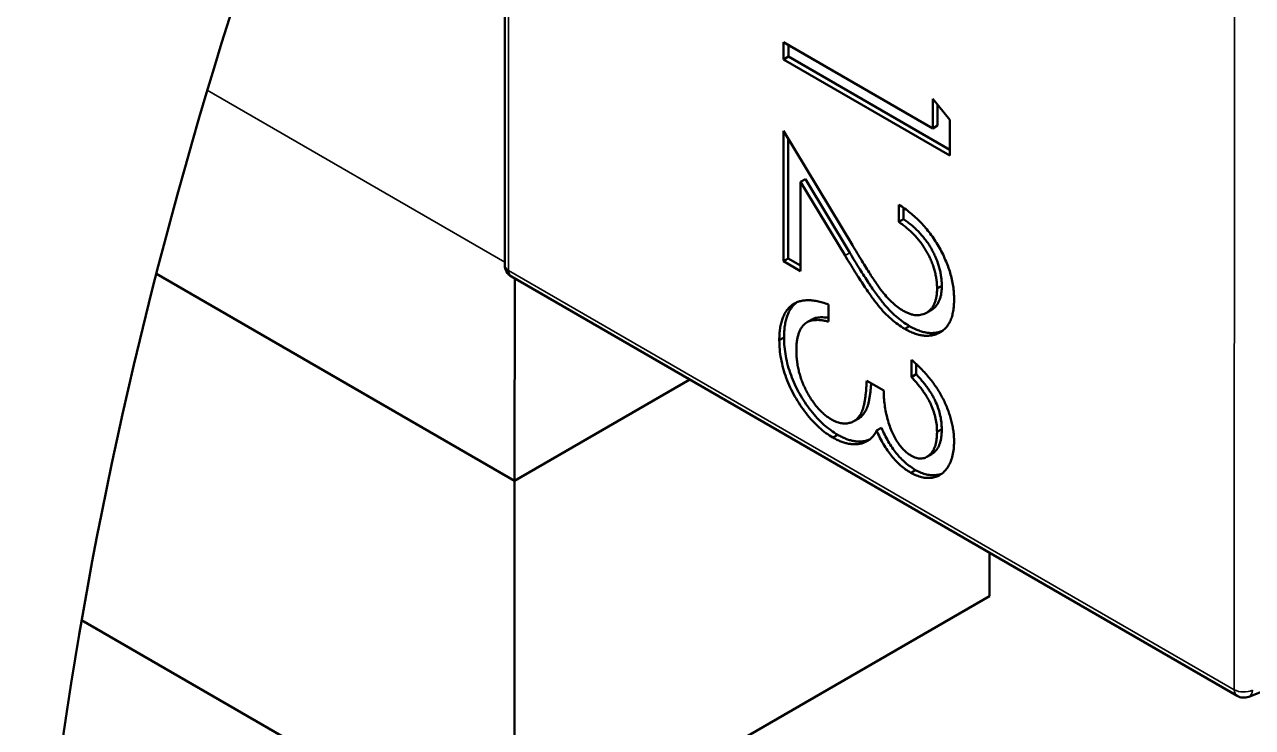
# Model space of a CAD drawing. Header units: millimetres. Extents: x 3100 to 5091, y 868 to 1900.
# Drawn here: x 4167.6 to 4169.427, y 1686.05 to 1687.096 of the extents above; entities that cross this region are included whole.
import ezdxf

# ---------------------------------------------------------------- set-up
doc = ezdxf.new("R2010")
doc.units = ezdxf.units.MM
doc.header["$LTSCALE"] = 1.8
doc.layers.add('외형선(ISO)', color=7, linetype='Continuous', lineweight=50)
doc.layers.add('좁은 외형선(ISO)', color=7, linetype='Continuous', lineweight=35)

msp = doc.modelspace()

# ---------------------------------------------------------------- linework, layer by layer
at = {"layer": '외형선(ISO)'}
for p, q in [((4168.3146, 1688.1453), (4168.3144, 1686.7385)), ((4168.7296, 1687.0443), (4168.7296, 1687.0699)), ((4168.7296, 1687.0699), (4168.9517, 1686.9416)), ((4168.7367, 1687.0484), (4168.7367, 1687.0658)), ((4168.7367, 1687.0484), (4168.7296, 1687.0443)), ((4168.9771, 1686.9013), (4168.7296, 1687.0443)), ((4168.9771, 1686.9095), (4168.7367, 1687.0484)), ((4168.9517, 1686.9856), (4168.9771, 1686.9542)), ((4168.9517, 1686.9416), (4168.9517, 1686.9856)), ((4168.9588, 1686.9457), (4168.9588, 1686.9769)), ((4168.9771, 1686.9542), (4168.9771, 1686.9013)), ((4168.7295, 1686.7439), (4168.7296, 1686.938)), ((4168.7296, 1686.938), (4168.832, 1686.7681)), ((4168.9588, 1686.9457), (4168.9517, 1686.9416)), ((4168.7366, 1686.748), (4168.7366, 1686.9263)), ((4168.762, 1686.8663), (4168.7549, 1686.8622)), ((4168.821, 1686.7525), (4168.7549, 1686.8622)), ((4168.7549, 1686.8622), (4168.7549, 1686.7292)), ((4168.8281, 1686.7566), (4168.762, 1686.8663)), ((4168.9009, 1686.8024), (4168.9009, 1686.8281)), ((4168.908, 1686.8065), (4168.908, 1686.8235)), ((4168.908, 1686.8065), (4168.9009, 1686.8024)), ((4168.7366, 1686.748), (4168.7295, 1686.7439)), ((4168.7549, 1686.7374), (4168.7366, 1686.748)), ((4168.7549, 1686.7292), (4168.7295, 1686.7439)), ((4168.3292, 1686.4173), (4167.7959, 1686.7253)), ((4168.3244, 1686.7212), (4169.4046, 1686.0973)), ((4168.3293, 1686.7184), (4168.3292, 1686.4173)), ((4168.9651, 1686.7073), (4168.958, 1686.7032)), ((4168.7962, 1686.6798), (4168.7962, 1686.6541)), ((4168.7717, 1686.6574), (4168.7647, 1686.6533)), ((4168.9491, 1686.6712), (4168.9421, 1686.6671)), ((4168.9169, 1686.6475), (4168.9098, 1686.6434)), ((4168.7302, 1686.6307), (4168.7232, 1686.6266)), ((4168.9199, 1686.5716), (4168.9199, 1686.5973)), ((4168.927, 1686.5757), (4168.927, 1686.5911)), ((4168.59, 1686.5678), (4168.3292, 1686.4173)), ((4168.8533, 1686.5662), (4168.8786, 1686.5515)), ((4168.927, 1686.5757), (4168.9199, 1686.5716)), ((4168.8414, 1686.5102), (4168.8343, 1686.5061)), ((4168.8752, 1686.4961), (4168.8681, 1686.492)), ((4168.965, 1686.494), (4168.958, 1686.4899)), ((4168.8101, 1686.4857), (4168.803, 1686.4816)), ((4168.8541, 1686.4774), (4168.847, 1686.4733)), ((4168.95, 1686.457), (4168.9429, 1686.4529)), ((4168.3292, 1686.4173), (4168.3291, 1685.8376)), ((4168.9261, 1686.4333), (4168.919, 1686.4293)), ((4169.0362, 1686.3101), (4169.0362, 1686.2458)), ((4170.0041, 1686.3239), (4169.4219, 1686.096)), ((4169.0362, 1686.2458), (4168.3291, 1685.8376)), ((4168.3291, 1685.8376), (4167.6846, 1686.2098))]:
    msp.add_line(p, q, dxfattribs=at)
for centre, start, end in [((4168.3344, 1686.7385), 179.9906, 239.9906), ((4169.4146, 1686.1146), 239.9906, 291.3831)]:
    msp.add_arc(centre, 0.02, start, end, dxfattribs=at)
msp.add_ellipse((4171.1352, 1687.3122), major_axis=(2.5, 4.3301), ratio=0.57735, start_param=5.497787, end_param=8.63938, dxfattribs=at)
for points, knots in [([(4168.9009, 1686.8281), (4168.9039, 1686.8262), (4168.9096, 1686.8226), (4168.9181, 1686.8161), (4168.9261, 1686.8093), (4168.9338, 1686.8018), (4168.941, 1686.7937), (4168.9479, 1686.7851), (4168.9543, 1686.7759), (4168.9603, 1686.7663), (4168.9657, 1686.7564), (4168.9704, 1686.7463), (4168.9744, 1686.7364), (4168.9777, 1686.7264), (4168.9802, 1686.7166), (4168.9821, 1686.7067), (4168.9832, 1686.6968), (4168.9833, 1686.6905), (4168.9834, 1686.6873)], [0, 0, 0, 0, 0.068791, 0.135103, 0.198979, 0.261904, 0.323495, 0.385195, 0.446969, 0.509765, 0.572251, 0.633405, 0.693251, 0.752583, 0.812579, 0.873275, 0.93555, 1, 1, 1, 1]), ([(4168.958, 1686.7032), (4168.958, 1686.7055), (4168.9579, 1686.7099), (4168.9572, 1686.7168), (4168.956, 1686.7236), (4168.9543, 1686.7304), (4168.9522, 1686.7372), (4168.9496, 1686.744), (4168.9466, 1686.7508), (4168.943, 1686.7575), (4168.9391, 1686.7641), (4168.9348, 1686.7704), (4168.9301, 1686.7764), (4168.925, 1686.7823), (4168.9195, 1686.7878), (4168.9136, 1686.793), (4168.9074, 1686.798), (4168.9031, 1686.8009), (4168.9009, 1686.8024)], [0, 0, 0, 0, 0.064439, 0.126547, 0.186887, 0.245878, 0.304041, 0.362191, 0.420976, 0.48066, 0.5406, 0.600689, 0.661936, 0.724443, 0.789038, 0.856314, 0.926352, 1, 1, 1, 1]), ([(4168.9651, 1686.7073), (4168.965, 1686.7096), (4168.9649, 1686.714), (4168.9642, 1686.7209), (4168.963, 1686.7277), (4168.9614, 1686.7345), (4168.9593, 1686.7413), (4168.9567, 1686.7481), (4168.9536, 1686.7549), (4168.9501, 1686.7616), (4168.9462, 1686.7682), (4168.9419, 1686.7745), (4168.9371, 1686.7805), (4168.932, 1686.7863), (4168.9266, 1686.7919), (4168.9207, 1686.797), (4168.9145, 1686.8021), (4168.9102, 1686.805), (4168.908, 1686.8065)], [0, 0, 0, 0, 0.064439, 0.126547, 0.186887, 0.245878, 0.304041, 0.362191, 0.420976, 0.48066, 0.5406, 0.600689, 0.661936, 0.724443, 0.789038, 0.856314, 0.926352, 1, 1, 1, 1]), ([(4168.832, 1686.7681), (4168.8344, 1686.764), (4168.8391, 1686.7561), (4168.8459, 1686.7448), (4168.8523, 1686.7345), (4168.8581, 1686.7253), (4168.8635, 1686.7171), (4168.8684, 1686.7098), (4168.8728, 1686.7037), (4168.8779, 1686.6968), (4168.8842, 1686.6894), (4168.8919, 1686.6818), (4168.8998, 1686.6752), (4168.9051, 1686.6719), (4168.9078, 1686.6702)], [0, 0, 0, 0, 0.110803, 0.212829, 0.306101, 0.390647, 0.466924, 0.534481, 0.593587, 0.644557, 0.7362, 0.825024, 0.911986, 1, 1, 1, 1]), ([(4168.9098, 1686.6434), (4168.9064, 1686.6456), (4168.8995, 1686.6498), (4168.8895, 1686.6579), (4168.8797, 1686.6672), (4168.8719, 1686.6761), (4168.8656, 1686.6842), (4168.8604, 1686.6912), (4168.8548, 1686.6992), (4168.8488, 1686.7081), (4168.8425, 1686.7178), (4168.8356, 1686.7286), (4168.8285, 1686.7402), (4168.8236, 1686.7483), (4168.821, 1686.7525)], [0, 0, 0, 0, 0.098702, 0.195672, 0.292422, 0.391343, 0.444462, 0.504229, 0.570352, 0.642546, 0.722288, 0.807921, 0.90047, 1, 1, 1, 1]), ([(4168.9169, 1686.6475), (4168.9134, 1686.6496), (4168.9066, 1686.6539), (4168.8965, 1686.662), (4168.8868, 1686.6713), (4168.879, 1686.6802), (4168.8727, 1686.6883), (4168.8675, 1686.6953), (4168.8619, 1686.7032), (4168.8559, 1686.7121), (4168.8495, 1686.7219), (4168.8427, 1686.7326), (4168.8355, 1686.7443), (4168.8306, 1686.7524), (4168.8281, 1686.7566)], [0, 0, 0, 0, 0.098702, 0.195672, 0.292422, 0.391343, 0.444462, 0.504229, 0.570352, 0.642546, 0.722288, 0.807921, 0.90047, 1, 1, 1, 1]), ([(4168.9078, 1686.6702), (4168.9095, 1686.6693), (4168.9128, 1686.6675), (4168.9177, 1686.6656), (4168.9224, 1686.6642), (4168.927, 1686.6635), (4168.9313, 1686.6636), (4168.9355, 1686.6644), (4168.9395, 1686.6657), (4168.9432, 1686.6677), (4168.9467, 1686.6703), (4168.9497, 1686.6734), (4168.9523, 1686.6771), (4168.9544, 1686.6813), (4168.956, 1686.686), (4168.9571, 1686.6912), (4168.9579, 1686.697), (4168.958, 1686.7011), (4168.958, 1686.7032)], [0, 0, 0, 0, 0.061965, 0.122122, 0.180988, 0.239933, 0.299906, 0.359989, 0.421776, 0.486576, 0.551535, 0.615018, 0.677259, 0.73973, 0.80305, 0.866495, 0.931973, 1, 1, 1, 1]), ([(4168.9491, 1686.6712), (4168.9495, 1686.6714), (4168.9511, 1686.6724), (4168.9537, 1686.6744), (4168.9568, 1686.6775), (4168.9593, 1686.6812), (4168.9614, 1686.6854), (4168.9631, 1686.6901), (4168.9642, 1686.6953), (4168.9649, 1686.7011), (4168.965, 1686.7052), (4168.9651, 1686.7073)], [0.4671636, 0.4671636, 0.4671636, 0.4671636, 0.4865758, 0.5515348, 0.6150175, 0.6772586, 0.73973, 0.8030501, 0.8664951, 0.9319735, 1, 1, 1, 1]), ([(4168.7232, 1686.6266), (4168.7232, 1686.6296), (4168.7234, 1686.6356), (4168.7242, 1686.6439), (4168.7257, 1686.6515), (4168.7277, 1686.6584), (4168.7303, 1686.6645), (4168.7335, 1686.6699), (4168.7373, 1686.6746), (4168.7417, 1686.6786), (4168.7466, 1686.6818), (4168.7521, 1686.6841), (4168.7581, 1686.6855), (4168.7647, 1686.6861), (4168.7717, 1686.6859), (4168.7794, 1686.6846), (4168.7876, 1686.6827), (4168.7932, 1686.6808), (4168.7962, 1686.6798)], [0, 0, 0, 0, 0.065541, 0.128963, 0.190377, 0.250092, 0.308548, 0.366398, 0.424542, 0.48317, 0.542243, 0.601739, 0.662506, 0.724856, 0.789128, 0.856346, 0.926295, 1, 1, 1, 1]), ([(4168.7302, 1686.6307), (4168.7303, 1686.6337), (4168.7304, 1686.6396), (4168.7313, 1686.648), (4168.7328, 1686.6556), (4168.7348, 1686.6624), (4168.7374, 1686.6686), (4168.7406, 1686.674), (4168.7443, 1686.6787), (4168.7474, 1686.6815), (4168.7491, 1686.6827), (4168.7492, 1686.6828)], [0, 0, 0, 0, 0.0655412, 0.1289632, 0.1903771, 0.2500924, 0.3085484, 0.366398, 0.4245422, 0.48317, 0.4881998, 0.4881998, 0.4881998, 0.4881998]), ([(4168.9834, 1686.6873), (4168.9833, 1686.6842), (4168.9832, 1686.6781), (4168.9821, 1686.6697), (4168.9804, 1686.6621), (4168.9781, 1686.6554), (4168.9749, 1686.6496), (4168.9711, 1686.6447), (4168.9667, 1686.6405), (4168.9615, 1686.6374), (4168.956, 1686.635), (4168.9501, 1686.6335), (4168.944, 1686.6329), (4168.9377, 1686.6331), (4168.931, 1686.6344), (4168.9242, 1686.6365), (4168.9171, 1686.6395), (4168.9122, 1686.6421), (4168.9098, 1686.6434)], [0, 0, 0, 0, 0.069475, 0.136517, 0.200789, 0.26383, 0.325735, 0.387291, 0.449509, 0.512968, 0.576275, 0.63758, 0.697903, 0.757172, 0.816599, 0.876653, 0.93729, 1, 1, 1, 1]), ([(4168.7962, 1686.6541), (4168.7943, 1686.6545), (4168.7905, 1686.6554), (4168.7852, 1686.6563), (4168.7803, 1686.6566), (4168.7758, 1686.6564), (4168.7717, 1686.656), (4168.7681, 1686.6549), (4168.7647, 1686.6536), (4168.7629, 1686.6522), (4168.7619, 1686.6515)], [0, 0, 0, 0, 0.14977, 0.291316, 0.425966, 0.55216, 0.671527, 0.786122, 0.895325, 1, 1, 1, 1]), ([(4168.7962, 1686.6597), (4168.7948, 1686.6599), (4168.7918, 1686.6604), (4168.7874, 1686.6606), (4168.7829, 1686.6605), (4168.7788, 1686.6601), (4168.7751, 1686.659), (4168.7728, 1686.658), (4168.7718, 1686.6574), (4168.7717, 1686.6574)], [0.18599, 0.18599, 0.18599, 0.18599, 0.2913164, 0.4259664, 0.5521596, 0.6715274, 0.7861216, 0.8953251, 0.8995193, 0.8995193, 0.8995193, 0.8995193]), ([(4168.7619, 1686.6515), (4168.7609, 1686.6505), (4168.7587, 1686.6485), (4168.756, 1686.6449), (4168.7537, 1686.6408), (4168.7519, 1686.636), (4168.7503, 1686.6307), (4168.7493, 1686.6248), (4168.7486, 1686.6184), (4168.7486, 1686.6138), (4168.7486, 1686.6115)], [0, 0, 0, 0, 0.118271, 0.236178, 0.355663, 0.475904, 0.600127, 0.728608, 0.861313, 1, 1, 1, 1]), ([(4168.9665, 1686.6406), (4168.9653, 1686.64), (4168.9623, 1686.6389), (4168.9572, 1686.6376), (4168.9511, 1686.637), (4168.9447, 1686.6372), (4168.9381, 1686.6385), (4168.9312, 1686.6405), (4168.9241, 1686.6436), (4168.9193, 1686.6462), (4168.9169, 1686.6475)], [0.5368641, 0.5368641, 0.5368641, 0.5368641, 0.5762752, 0.6375801, 0.6979026, 0.7571721, 0.8165985, 0.8766532, 0.9372896, 1, 1, 1, 1]), ([(4168.803, 1686.4816), (4168.7996, 1686.4838), (4168.7926, 1686.488), (4168.7824, 1686.4966), (4168.7724, 1686.5064), (4168.7629, 1686.5176), (4168.754, 1686.5298), (4168.746, 1686.5428), (4168.7391, 1686.5563), (4168.7333, 1686.5703), (4168.7288, 1686.5845), (4168.7256, 1686.5988), (4168.7235, 1686.613), (4168.7233, 1686.622), (4168.7232, 1686.6266)], [0, 0, 0, 0, 0.079648, 0.158922, 0.239619, 0.322609, 0.406035, 0.487602, 0.569685, 0.653036, 0.737436, 0.822478, 0.909748, 1, 1, 1, 1]), ([(4168.8101, 1686.4857), (4168.8066, 1686.4878), (4168.7997, 1686.4921), (4168.7895, 1686.5006), (4168.7795, 1686.5105), (4168.77, 1686.5217), (4168.761, 1686.5339), (4168.753, 1686.5469), (4168.7462, 1686.5604), (4168.7404, 1686.5744), (4168.7358, 1686.5886), (4168.7326, 1686.6028), (4168.7306, 1686.617), (4168.7304, 1686.6261), (4168.7302, 1686.6307)], [0, 0, 0, 0, 0.079648, 0.158922, 0.239619, 0.322609, 0.406035, 0.487602, 0.569685, 0.653036, 0.737436, 0.822478, 0.909748, 1, 1, 1, 1]), ([(4168.7486, 1686.6115), (4168.7486, 1686.6088), (4168.7487, 1686.6035), (4168.7495, 1686.5954), (4168.7506, 1686.5875), (4168.7524, 1686.5797), (4168.7545, 1686.572), (4168.7573, 1686.5644), (4168.7605, 1686.5569), (4168.7641, 1686.5497), (4168.7681, 1686.5427), (4168.7723, 1686.5362), (4168.7766, 1686.5302), (4168.7811, 1686.5248), (4168.7858, 1686.5199), (4168.7907, 1686.5155), (4168.7958, 1686.5116), (4168.7992, 1686.5095), (4168.8009, 1686.5085)], [0, 0, 0, 0, 0.076072, 0.148752, 0.218403, 0.28576, 0.350598, 0.414964, 0.478069, 0.541761, 0.60435, 0.664075, 0.721464, 0.777587, 0.832644, 0.887844, 0.94346, 1, 1, 1, 1]), ([(4168.9199, 1686.5973), (4168.9224, 1686.5952), (4168.9273, 1686.591), (4168.9342, 1686.5841), (4168.9408, 1686.5772), (4168.9469, 1686.57), (4168.9526, 1686.5627), (4168.9578, 1686.555), (4168.9627, 1686.5472), (4168.9669, 1686.5392), (4168.9708, 1686.5312), (4168.9741, 1686.5231), (4168.977, 1686.5151), (4168.9793, 1686.5071), (4168.9811, 1686.4991), (4168.9824, 1686.4912), (4168.9832, 1686.4833), (4168.9833, 1686.4782), (4168.9833, 1686.4756)], [0, 0, 0, 0, 0.072625, 0.141977, 0.208985, 0.273957, 0.336889, 0.398745, 0.460116, 0.520825, 0.580994, 0.640152, 0.698622, 0.757271, 0.816427, 0.876254, 0.937165, 1, 1, 1, 1]), ([(4168.8009, 1686.5085), (4168.8032, 1686.5073), (4168.8078, 1686.5049), (4168.8146, 1686.5029), (4168.8211, 1686.5022), (4168.8273, 1686.5031), (4168.833, 1686.5051), (4168.8381, 1686.5084), (4168.8423, 1686.5131), (4168.8452, 1686.5181), (4168.8472, 1686.5228), (4168.8485, 1686.527), (4168.8496, 1686.532), (4168.8506, 1686.5376), (4168.8515, 1686.5438), (4168.8523, 1686.5506), (4168.8529, 1686.5582), (4168.8531, 1686.5634), (4168.8533, 1686.5662)], [0, 0, 0, 0, 0.066909, 0.133485, 0.201035, 0.271234, 0.34288, 0.413836, 0.485977, 0.56023, 0.599884, 0.644055, 0.691892, 0.744688, 0.801492, 0.862858, 0.929328, 1, 1, 1, 1]), ([(4168.958, 1686.4899), (4168.9579, 1686.4932), (4168.9577, 1686.4997), (4168.956, 1686.5098), (4168.9533, 1686.5199), (4168.9501, 1686.5282), (4168.9469, 1686.5349), (4168.9442, 1686.5399), (4168.9411, 1686.5451), (4168.9375, 1686.5502), (4168.9337, 1686.5555), (4168.9294, 1686.5608), (4168.9248, 1686.5663), (4168.9216, 1686.5698), (4168.9199, 1686.5716)], [0, 0, 0, 0, 0.122712, 0.239685, 0.351816, 0.463766, 0.520818, 0.579448, 0.640604, 0.705298, 0.773634, 0.844669, 0.920057, 1, 1, 1, 1]), ([(4168.965, 1686.494), (4168.9649, 1686.4973), (4168.9647, 1686.5038), (4168.9631, 1686.5139), (4168.9604, 1686.524), (4168.9572, 1686.5323), (4168.954, 1686.539), (4168.9513, 1686.544), (4168.9482, 1686.5491), (4168.9446, 1686.5543), (4168.9408, 1686.5596), (4168.9365, 1686.5649), (4168.9319, 1686.5704), (4168.9286, 1686.5739), (4168.927, 1686.5757)], [0, 0, 0, 0, 0.122712, 0.239685, 0.351816, 0.463766, 0.520818, 0.579448, 0.640604, 0.705298, 0.773634, 0.844669, 0.920057, 1, 1, 1, 1]), ([(4168.8414, 1686.5102), (4168.8427, 1686.5109), (4168.8455, 1686.5129), (4168.8493, 1686.5172), (4168.8522, 1686.5222), (4168.8542, 1686.5269), (4168.8556, 1686.5311), (4168.8567, 1686.5361), (4168.8577, 1686.5416), (4168.8586, 1686.5478), (4168.8593, 1686.5547), (4168.8597, 1686.5596), (4168.8599, 1686.5623), (4168.8599, 1686.5623)], [0.3625139, 0.3625139, 0.3625139, 0.3625139, 0.4138361, 0.4859766, 0.5602296, 0.5998842, 0.6440548, 0.6918919, 0.7446875, 0.8014918, 0.8628577, 0.9293284, 0.9314184, 0.9314184, 0.9314184, 0.9314184]), ([(4168.8786, 1686.5515), (4168.8787, 1686.5479), (4168.8788, 1686.541), (4168.88, 1686.5301), (4168.8817, 1686.5195), (4168.8843, 1686.509), (4168.8874, 1686.499), (4168.8909, 1686.4898), (4168.8948, 1686.4816), (4168.8992, 1686.4744), (4168.9039, 1686.4681), (4168.9088, 1686.4627), (4168.9139, 1686.4582), (4168.9174, 1686.456), (4168.9191, 1686.4548)], [0, 0, 0, 0, 0.110166, 0.215787, 0.318027, 0.417574, 0.51165, 0.596162, 0.672935, 0.74367, 0.810677, 0.874059, 0.936696, 1, 1, 1, 1]), ([(4168.8681, 1686.492), (4168.8669, 1686.4897), (4168.8643, 1686.4852), (4168.8594, 1686.4798), (4168.8537, 1686.4757), (4168.8492, 1686.4741), (4168.847, 1686.4733)], [0, 0, 0, 0, 0.25388, 0.503009, 0.750291, 1, 1, 1, 1]), ([(4168.919, 1686.4293), (4168.9164, 1686.4309), (4168.9113, 1686.434), (4168.9038, 1686.4399), (4168.8968, 1686.4466), (4168.8901, 1686.4542), (4168.8839, 1686.4625), (4168.8782, 1686.4716), (4168.8728, 1686.4815), (4168.8697, 1686.4885), (4168.8681, 1686.492)], [0, 0, 0, 0, 0.128068, 0.250608, 0.37063, 0.490072, 0.610375, 0.734313, 0.863217, 1, 1, 1, 1]), ([(4168.9261, 1686.4333), (4168.9235, 1686.435), (4168.9184, 1686.4381), (4168.9109, 1686.444), (4168.9038, 1686.4507), (4168.8972, 1686.4582), (4168.891, 1686.4666), (4168.8852, 1686.4757), (4168.8799, 1686.4856), (4168.8768, 1686.4925), (4168.8752, 1686.4961)], [0, 0, 0, 0, 0.128068, 0.250608, 0.37063, 0.490072, 0.610375, 0.734313, 0.863217, 1, 1, 1, 1]), ([(4168.9191, 1686.4548), (4168.9204, 1686.4541), (4168.923, 1686.4527), (4168.9268, 1686.4514), (4168.9304, 1686.4506), (4168.9339, 1686.4503), (4168.9373, 1686.4507), (4168.9405, 1686.4516), (4168.9436, 1686.4532), (4168.9465, 1686.4554), (4168.9492, 1686.4579), (4168.9515, 1686.4611), (4168.9535, 1686.4647), (4168.9552, 1686.4688), (4168.9564, 1686.4734), (4168.9573, 1686.4784), (4168.9578, 1686.484), (4168.9579, 1686.4879), (4168.958, 1686.4899)], [0, 0, 0, 0, 0.055275, 0.109966, 0.163247, 0.218076, 0.273301, 0.330909, 0.390995, 0.454176, 0.518862, 0.583311, 0.648517, 0.715031, 0.782502, 0.852323, 0.924928, 1, 1, 1, 1]), ([(4168.95, 1686.457), (4168.9502, 1686.4571), (4168.9514, 1686.4579), (4168.9535, 1686.4595), (4168.9563, 1686.462), (4168.9586, 1686.4652), (4168.9606, 1686.4688), (4168.9622, 1686.4729), (4168.9635, 1686.4775), (4168.9644, 1686.4825), (4168.9649, 1686.488), (4168.965, 1686.492), (4168.965, 1686.494)], [0.3801065, 0.3801065, 0.3801065, 0.3801065, 0.3909945, 0.454176, 0.5188615, 0.5833105, 0.6485167, 0.7150309, 0.7825021, 0.8523227, 0.9249285, 1, 1, 1, 1]), ([(4168.847, 1686.4733), (4168.8454, 1686.4728), (4168.8421, 1686.472), (4168.8369, 1686.4716), (4168.8317, 1686.4716), (4168.8262, 1686.4724), (4168.8206, 1686.4738), (4168.8149, 1686.4758), (4168.809, 1686.4783), (4168.805, 1686.4805), (4168.803, 1686.4816)], [0, 0, 0, 0, 0.128136, 0.254173, 0.378112, 0.501712, 0.623986, 0.747096, 0.872875, 1, 1, 1, 1]), ([(4168.8541, 1686.4774), (4168.8524, 1686.4769), (4168.8492, 1686.4761), (4168.844, 1686.4757), (4168.8387, 1686.4757), (4168.8333, 1686.4765), (4168.8277, 1686.4778), (4168.822, 1686.4798), (4168.8161, 1686.4824), (4168.8121, 1686.4846), (4168.8101, 1686.4857)], [0, 0, 0, 0, 0.128136, 0.254173, 0.378112, 0.501712, 0.623986, 0.747096, 0.872875, 1, 1, 1, 1]), ([(4168.9833, 1686.4756), (4168.9833, 1686.4719), (4168.9831, 1686.4646), (4168.9813, 1686.4548), (4168.9785, 1686.446), (4168.9747, 1686.4383), (4168.9699, 1686.4318), (4168.9642, 1686.4268), (4168.9578, 1686.4234), (4168.9507, 1686.4216), (4168.9431, 1686.4213), (4168.9352, 1686.4224), (4168.9272, 1686.425), (4168.9218, 1686.4278), (4168.919, 1686.4293)], [0, 0, 0, 0, 0.090254, 0.17854, 0.266093, 0.354631, 0.441886, 0.525747, 0.608114, 0.690197, 0.770821, 0.848326, 0.924012, 1, 1, 1, 1]), ([(4168.9655, 1686.428), (4168.9652, 1686.4279), (4168.9627, 1686.427), (4168.9577, 1686.4257), (4168.9501, 1686.4254), (4168.9423, 1686.4265), (4168.9343, 1686.429), (4168.9288, 1686.4319), (4168.9261, 1686.4333)], [0.5990667, 0.5990667, 0.5990667, 0.5990667, 0.6081136, 0.6901973, 0.7708215, 0.8483262, 0.9240117, 1, 1, 1, 1])]:
    msp.add_open_spline(points, degree=3, knots=knots, dxfattribs=at)
msp.add_open_spline([(4168.8577, 1686.4787), (4168.8565, 1686.4782), (4168.8553, 1686.4778), (4168.8541, 1686.4774)], degree=3, dxfattribs=at)
at = {"layer": '좁은 외형선(ISO)'}
for p, q in [((4168.3205, 1688.1576), (4168.3202, 1686.7304)), ((4169.4005, 1686.1064), (4169.4008, 1687.9252)), ((4167.8717, 1686.9984), (4168.3144, 1686.7427)), ((4168.8281, 1686.7566), (4168.821, 1686.7525)), ((4168.3202, 1686.7304), (4169.4005, 1686.1064))]:
    msp.add_line(p, q, dxfattribs=at)
for centre, major_axis, ratio, start_param, end_param in [((4168.3344, 1686.7385), (-0.02, 0), 0.57746, 0, 0.785493), ((4168.3344, 1686.7385), (-0.01, -0.0173), 0.577241, 5.497882, 6.283185), ((4169.4146, 1686.1146), (-0.01, -0.0173), 0.577241, 5.497882, 6.283185), ((4169.4146, 1686.1146), (0.02, 0), 0.57746, 3.927086, 5.410615), ((4169.4146, 1686.1146), (0.0073, -0.0186), 0.573, 0, 0.868023)]:
    msp.add_ellipse(centre, major_axis=major_axis, ratio=ratio, start_param=start_param, end_param=end_param, dxfattribs=at)

doc.saveas('drawing.dxf')
